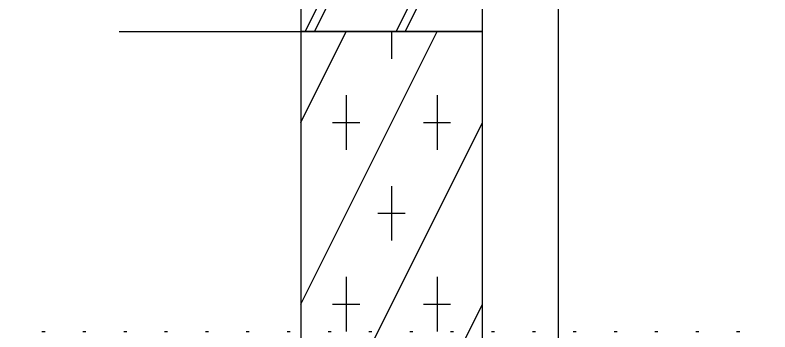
# Model space of a CAD drawing. Header units: millimetres. Extents: x -1499 to 6658, y -12483 to -6008.
# Drawn here: x 3878.22 to 3903.16, y -10853.07 to -10842.62 of the extents above; entities that cross this region are included whole.
import ezdxf

# ---------------------------------------------------------------- set-up
doc = ezdxf.new("R2010")
doc.units = ezdxf.units.MM
doc.linetypes.add('A-DOTLN01H', pattern=[0.125, 0, -0.125])
for name, color, linetype in [('CR-GRID', 56, 'A-DOTLN01H'), ('Layer', 7, 'Continuous'), ('수직그리드', 1, 'Continuous')]:
    doc.layers.add(name, color=color, linetype=linetype)

# ---------------------------------------------------------------- blocks, each defined once
blk = doc.blocks.new('TB-30')
at = {"layer": 'Layer'}
for points in [[(-1, -3), (-1, -3.4), (1, -3.4), (1, -3), (-1, -3)], [(-0.95, -3.4), (-0.55, -3)], [(-0.85, -3.4), (-0.45, -3)], [(0.05, -3.4), (0.45, -3)], [(0.15, -3.4), (0.55, -3)], [(-3, -3.4), (-1, -3.4)], [(-1, -3.9), (-0.5, -3.4)], [(-1, -4.9), (0.5, -3.4)], [(-1, -3.4), (-1, -9), (1, -9), (1, -3.4), (-1, -3.4)], [(-0.15, -3.4), (0.15, -3.4)], [(0, -3.4), (0, -3.55)], [(-0.5, -3.75), (-0.5, -4.05)], [(0.5, -3.75), (0.5, -4.05)], [(-1, -5.9), (1, -3.9)], [(-0.65, -3.9), (-0.35, -3.9)], [(0.35, -3.9), (0.65, -3.9)], [(0, -4.25), (0, -4.55)], [(-0.15, -4.4), (0.15, -4.4)], [(-0.5, -4.75), (-0.5, -5.05)], [(0.5, -4.75), (0.5, -5.05)], [(-1, -6.9), (1, -4.9)], [(-0.65, -4.9), (-0.35, -4.9)], [(0.35, -4.9), (0.65, -4.9)]]:
    blk.add_lwpolyline(points, dxfattribs=at)

msp = doc.modelspace()

# ---------------------------------------------------------------- linework, layer by layer
at = {"layer": 'CR-GRID', "color": 6, "linetype": 'A-DOTLN01H', "ltscale": 10}
msp.add_line((2236.157, -10853.058), (6196.157, -10853.058), dxfattribs=at)
at = {"layer": '수직그리드'}
msp.add_line((3896.157, -10814.868), (3896.157, -11873.058), dxfattribs=at)

# ---------------------------------------------------------------- block references
at = {"xscale": 3, "yscale": 6, "zscale": 3}
msp.add_blockref('TB-30', (3890.657, -10822.758), dxfattribs=at)

doc.saveas('drawing.dxf')
